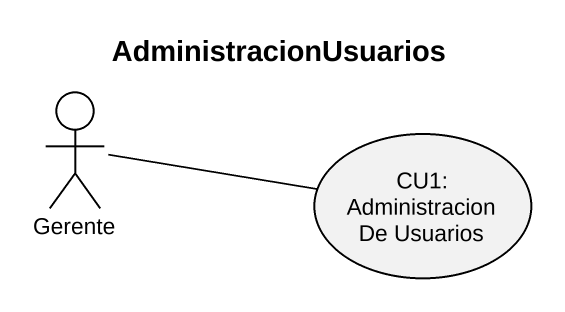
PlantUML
@startuml
title AdministracionUsuarios
actor Gerente
usecase "CU1: Administracion De Usuarios" as CU1_Administracion_De
Gerente -right- CU1_Administracion_De
@enduml
